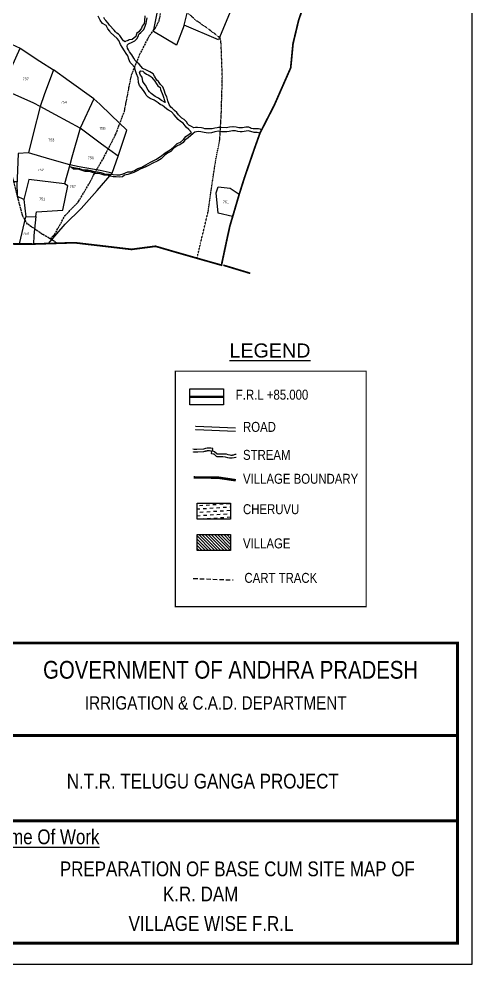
# Model space of a CAD drawing. Header units: inches. Extents: x 339104 to 349025, y 1581789 to 1595836.
# Drawn here: x 346409 to 349025, y 1581789 to 1587250 of the extents above; entities that cross this region are included whole.
import ezdxf
from ezdxf.enums import TextEntityAlignment as Align

# ---------------------------------------------------------------- set-up
doc = ezdxf.new("R2010")
doc.units = ezdxf.units.IN
doc.header["$MEASUREMENT"] = 0
for name, pattern in [('ACAD_ISO02W100', [15, 12, -3]), ('ACAD_ISO03W100', [30, 12, -18]), ('ACAD_ISO07W100', [3, 0, -3]), ('BORDER', [1.75, 0.5, -0.25, 0.5, -0.25, 0, -0.25]), ('DASHED', [0.75, 0.5, -0.25])]:
    doc.linetypes.add(name, pattern=pattern)
for name, color, linetype in [('BLOCK', 7, 'Continuous'), ('C LINE COO', 6, 'Continuous'), ('CARTTRACK', 30, 'ACAD_ISO02W100'), ('FRAME 025', 7, 'Continuous'), ('NALA', 4, 'Continuous'), ('STREAM', 4, 'Continuous'), ('SURVEY_BND', 7, 'Continuous'), ('SURVEY_NO', 7, 'Continuous'), ('TABLE', 7, 'Continuous'), ('Tank', 17, 'Continuous'), ('TITLEBLOCK', 7, 'Continuous'), ('VILLAGE_AREA', 1, 'Continuous')]:
    doc.layers.add(name, color=color, linetype=linetype)
for name, color, linetype, lineweight in [('FOOTPATH', 150, 'ACAD_ISO07W100', 30), ('ROAD', 1, 'Continuous', 25), ('VILL_BOUNDARY', 6, 'BORDER', 30)]:
    doc.layers.add(name, color=color, linetype=linetype, lineweight=lineweight)
doc.styles.add('A', font='arial.ttf')
doc.styles.add('ARIALN', font='ARIALN.TTF')
doc.styles.get("Standard").update_dxf_attribs({"font": 'arial.ttf'})

msp = doc.modelspace()

# ---------------------------------------------------------------- hatches: boundary and pattern name
at = {"layer": 'Tank'}
h = msp.add_hatch(dxfattribs=at)
h.set_pattern_fill('DASH', color=4, scale=155.195912, angle=3.5405, style=0)
h.set_pattern_definition([(3.5405362, (-3657393.895, -14686407.376), (18.164452831, 20.56047188), [19.399489047, -19.399489047])])
h.paths.add_polyline_path([(347631.4, 1584358.8), (347631.4, 1584451.5), (347437.5, 1584451.5), (347437.5, 1584358.8)])
at = {"layer": 'VILLAGE_AREA'}
h = msp.add_hatch(dxfattribs=at)
h.set_pattern_fill('ANSI31', color=256, scale=102.119787, angle=89.8223, style=0)
h.set_pattern_definition([(134.8222507, (-140657.791, -708231.702), (-9.05415779, -8.998153735), [])])
h.paths.add_polyline_path([(347437.5, 1584270.9), (347437.5, 1584178.1), (347631.4, 1584178.1), (347631.4, 1584270.9)])

# ---------------------------------------------------------------- linework, layer by layer
at = {"layer": 'BLOCK', "color": 1, "const_width": 15}
msp.add_lwpolyline([(347589.8, 1585066.6), (347395.9, 1585066.6)], dxfattribs=at)
at = {"layer": 'C LINE COO', "color": 0}
msp.add_lwpolyline([(339104, 1595835.5), (339104, 1581788.9), (349025.1, 1581788.9), (349025.1, 1595835.5), (339104, 1595835.5)], dxfattribs=at)
at = {"layer": 'CARTTRACK'}
for points in [[(346588, 1585980.4), (346614.4, 1586002.6), (346675.6, 1586114.1), (346753.6, 1586194.4), (346820.9, 1586309.1), (346840.4, 1586347.9), (346895.1, 1586441.1), (346968.5, 1586584.6), (347018, 1586716.1), (347044.5, 1586853.1), (347059.5, 1586927.3), (347106.1, 1587042.6), (347163.3, 1587153.4), (347195.6, 1587195.4), (347219.2, 1587240.1), (347252.6, 1587426.5)], [(346625.7, 1585953.7), (346609.7, 1585967.9), (346543.7, 1586006), (346459.1, 1586064.6), (346430.9, 1586109.5), (346404, 1586212.4), (346378.6, 1586317.2), (346347.9, 1586421.3), (346296, 1586569.5), (346280.6, 1586630.3), (346265.2, 1586671.5), (346275.7, 1586766.5), (346288.2, 1586816.6), (346292.1, 1586865.7), (346251.6, 1586911.2), (346220.7, 1586957.3), (346210.1, 1586983.5), (346236.6, 1587068.1), (346218.6, 1587138.7), (346214.5, 1587177.1), (346183.3, 1587197.9), (346104.8, 1587236), (346039.1, 1587261.3)]]:
    msp.add_lwpolyline(points, dxfattribs=at)
at = {"layer": 'FOOTPATH', "ltscale": 0.0001}
msp.add_lwpolyline([(347437.5, 1585867.3), (347458, 1585955.2), (347502.1, 1586138.7), (347517.5, 1586249.8), (347545.7, 1586437.7), (347568.4, 1586549.1), (347577.5, 1586702.9), (347583.5, 1586915.2), (347576.6, 1587101.1), (347572.5, 1587139), (347495, 1587197.7), (347432.5, 1587240.4), (347359.3, 1587307.5), (347314.9, 1587377.7), (347272.5, 1587435.2), (347235.7, 1587479.6), (347235.3, 1587551), (347218.1, 1587650.6)], dxfattribs=at)
at = {"layer": 'FRAME 025', "lineweight": -3}
for points, const_width in [([(347312.2, 1585214.7), (348413.7, 1585214.7), (348413.7, 1583854.5), (347312.2, 1583854.5)], 6.7), ([(346130.6, 1583644.1), (348941.8, 1583644.1), (348941.8, 1581909.8), (346130.6, 1581909.8)], 17.1)]:
    msp.add_lwpolyline(points, close=True, dxfattribs=dict(at, const_width=const_width))
for points in [[(347395.9, 1585113), (347589.8, 1585113), (347589.8, 1585020.3), (347395.9, 1585020.3)], [(347437.5, 1584451.5), (347631.4, 1584451.5), (347631.4, 1584358.8), (347437.5, 1584358.8)]]:
    msp.add_lwpolyline(points, close=True, dxfattribs=at)
at = {"layer": 'FRAME 025', "lineweight": -3, "const_width": 17.1}
for points in [[(346130.6, 1583109), (348941.8, 1583109)], [(346130.6, 1582617.4), (348941.8, 1582617.4)], [(346130.6, 1581909.8), (348941.8, 1581909.8)]]:
    msp.add_lwpolyline(points, dxfattribs=at)
at = {"layer": 'NALA'}
for points in [[(347385.3, 1586563.4), (347367.3, 1586549), (347356.4, 1586535.8), (347337.7, 1586523.4), (347327, 1586519.1), (347304, 1586504.1), (347286.3, 1586484.7), (347266.5, 1586473.6), (347252.2, 1586463.3), (347230.8, 1586442.5), (347210.3, 1586429.6), (347178.6, 1586414.4), (347157.5, 1586402.3), (347138.5, 1586392.7), (347108.5, 1586381.3), (347092.1, 1586371.7), (347072.9, 1586362.2), (347037, 1586351.7), (347018.6, 1586348.1), (347006.4, 1586338.3), (346988.6, 1586335.4), (346970.7, 1586337.8), (346954.1, 1586338.1), (346935.9, 1586341.5), (346923.2, 1586347), (346900.7, 1586347.6), (346883, 1586353.1), (346869.2, 1586356.8), (346849.7, 1586357.4), (346828.7, 1586364.2), (346814.5, 1586369.1), (346791, 1586369), (346774.9, 1586373.7), (346757, 1586380.7), (346737.8, 1586381.6), (346724.8, 1586382.4), (346714.2, 1586388.9), (346707.2, 1586394.9), (346736, 1586388.8), (346758.1, 1586386.2), (346771.8, 1586381), (346790.5, 1586377.5), (346806.6, 1586377.5), (346824, 1586374.1), (346841.9, 1586369.3), (346863, 1586367.2), (346882.2, 1586362.2), (346908.1, 1586353.3), (346932.5, 1586352.7), (346952.5, 1586351.8), (346974.8, 1586349.4), (346990.9, 1586348.9), (347010.7, 1586355), (347037, 1586366.2), (347057.3, 1586366.6), (347075.5, 1586374.6), (347095.3, 1586385.9), (347118.9, 1586393.7), (347142.3, 1586406.3), (347167.9, 1586423.4), (347184, 1586430.9), (347203, 1586438.9), (347234, 1586460.8), (347253, 1586476.6), (347282.7, 1586494.5), (347301.7, 1586510), (347322.1, 1586529.5), (347342.6, 1586538.8), (347359, 1586553), (347373.1, 1586571.3), (347391.5, 1586583.7), (347406.1, 1586593.3), (347389.8, 1586610.6), (347374, 1586625.4), (347356.7, 1586647), (347342.4, 1586657.9), (347327.9, 1586668.9), (347305.4, 1586696.6), (347290.1, 1586713.2), (347273.3, 1586723.4), (347262.7, 1586728.9), (347247.7, 1586742.1), (347238.3, 1586749.2), (347224.6, 1586755.2), (347212.7, 1586764.8), (347189.3, 1586781.1), (347167.2, 1586790.8), (347154.5, 1586797.3), (347144.2, 1586809.8), (347139.5, 1586820.1), (347127.7, 1586837), (347114.1, 1586854.7), (347106.1, 1586865.1), (347099.4, 1586882.2), (347097.7, 1586910), (347087.9, 1586933.3), (347081.5, 1586949.7), (347076.3, 1586971.2), (347061.8, 1586989.4), (347051.5, 1586999.2), (347043.5, 1587018.2), (347037, 1587035.9), (347029, 1587050.9), (347017.9, 1587065.5), (347004.4, 1587086), (346995.4, 1587101.5), (346986.1, 1587124.9), (346975.8, 1587137.4), (346956.1, 1587154), (346936.9, 1587171.7), (346933.6, 1587180.3), (346921.7, 1587193.3), (346911.9, 1587212), (346892.4, 1587224), (346877.7, 1587243.7), (346867.1, 1587265.9)], [(347136.6, 1587268.5), (347134.7, 1587239.6), (347132.6, 1587223.7), (347120.8, 1587208.4), (347116.6, 1587196.6), (347101.2, 1587175.7), (347088.6, 1587165), (347083.4, 1587148.3), (347062.8, 1587131.9), (347046.1, 1587128.9), (347040.7, 1587126.3), (347033.5, 1587124.3), (347026.8, 1587121.5), (347021.7, 1587117.4), (347012.3, 1587124.4), (347006.4, 1587131.6), (346999.3, 1587142.1), (346991.1, 1587154.7), (346984.7, 1587161.1), (346974, 1587168.6), (346967.1, 1587174.7), (346959.1, 1587185), (346932.7, 1587214.2), (346924, 1587225), (346911.5, 1587241.7), (346905.3, 1587246.3), (346899.7, 1587257.8)], [(347810.4, 1586609.5), (347801.7, 1586612.2), (347792.4, 1586616), (347782.6, 1586616), (347761.7, 1586614.4), (347750.4, 1586617.9), (347743.5, 1586621.3), (347737.3, 1586624), (347728.9, 1586624.7), (347720, 1586624.7), (347700.7, 1586619.9), (347687, 1586620.4), (347678.3, 1586620.4), (347671.4, 1586622.2), (347663.7, 1586625.1), (347646.4, 1586626.5), (347643.1, 1586626.3), (347624.4, 1586624.3), (347604.9, 1586620.6), (347577.5, 1586621.8), (347567.5, 1586622.9), (347561.3, 1586623.2), (347553.7, 1586621.4), (347539.8, 1586618.4), (347525.6, 1586615.1), (347512.9, 1586614.7), (347500.5, 1586614.7), (347491.2, 1586614.7), (347482.3, 1586615.7), (347473.5, 1586618.8), (347463, 1586621.7), (347439.5, 1586622.4), (347429.3, 1586622), (347418, 1586620.8), (347405.6, 1586628.1), (347389.6, 1586635.7), (347383.6, 1586642.4), (347376.1, 1586655.7), (347363.1, 1586669.2), (347349.8, 1586677.3), (347330.3, 1586695.2), (347320.1, 1586708.9), (347307.5, 1586720.5), (347296.5, 1586732.5), (347286.1, 1586739.4), (347277, 1586755.3), (347269.5, 1586776.6), (347263.8, 1586799.4), (347255.2, 1586812.5), (347247.3, 1586839), (347239.6, 1586857), (347226.6, 1586871.9), (347215.1, 1586888.3), (347205.8, 1586896.5), (347192.5, 1586919.3), (347183.9, 1586932.6), (347164.4, 1586944.9), (347145.4, 1586953.6), (347125, 1586964), (347102.8, 1586988), (347090.7, 1586999.3), (347080.1, 1587009.5), (347071.9, 1587023.5), (347061.1, 1587041.7), (347048.3, 1587060.7), (347042.1, 1587070.9), (347035, 1587081.5), (347033.9, 1587093.1), (347036.6, 1587100.6), (347041.5, 1587107), (347062.9, 1587115.4), (347078.9, 1587122.7), (347089.3, 1587136), (347097.4, 1587147.7), (347101.8, 1587161.9), (347112.7, 1587171.6), (347121.2, 1587180.1), (347130.8, 1587189.4), (347137.9, 1587207.3), (347143.3, 1587225.4), (347148.8, 1587257.3)], [(347800.8, 1586590.6), (347784.2, 1586593.8), (347767.2, 1586593.5), (347747.9, 1586599.2), (347740.8, 1586602.2), (347733.6, 1586602.9), (347720.8, 1586601.7), (347709.2, 1586600.6), (347698.5, 1586598.5), (347686.3, 1586598.5), (347673.2, 1586600.1), (347659.8, 1586602.8), (347642.3, 1586603.1), (347622.3, 1586600.2), (347609.8, 1586598.2), (347597, 1586597.3), (347587.5, 1586597.4), (347578.5, 1586598.3), (347560.7, 1586601.9), (347540.9, 1586597.2), (347521.8, 1586591.6), (347501, 1586589.3), (347478.1, 1586593.2), (347460, 1586597.8), (347443.9, 1586599.3), (347424.5, 1586595.5), (347414.1, 1586587.5), (347385.3, 1586563.4)]]:
    msp.add_lwpolyline(points, dxfattribs=at)
msp.add_lwpolyline([(347252.7, 1586767.1), (347232.9, 1586778.2), (347214.5, 1586791.5), (347195.1, 1586802.3), (347173, 1586818.5), (347162, 1586828.5), (347155.4, 1586838), (347139.7, 1586867.5), (347133.1, 1586876.7), (347125.4, 1586888.5), (347120.3, 1586913.3), (347111.5, 1586924.4), (347106.4, 1586933.9), (347106, 1586938), (347110.1, 1586949), (347112.3, 1586949.7), (347123.7, 1586947.8), (347131.8, 1586940.5), (347146.5, 1586931.2), (347156, 1586926.8), (347164.5, 1586920.9), (347171.1, 1586917.6), (347176.6, 1586911.7), (347184.3, 1586902.4), (347193.1, 1586891), (347203.4, 1586874.4), (347210.3, 1586864.1), (347224.3, 1586853.4), (347225.7, 1586842.4), (347240.4, 1586810.1), (347244.8, 1586793.2), (347248.4, 1586783.6), (347252.1, 1586772.9)], close=True, dxfattribs=at)
at = {"layer": 'ROAD', "color": 1}
for points in [[(347429.3, 1584897), (347430.8, 1584896.7), (347659.1, 1584887.8)], [(347429.3, 1584877.8), (347429.9, 1584877.7), (347659.1, 1584868.7)]]:
    msp.add_lwpolyline(points, dxfattribs=at)
at = {"layer": 'ROAD', "color": 1, "linetype": 'DASHED', "ltscale": 50}
msp.add_lwpolyline([(347415.3, 1584017.6), (347416.8, 1584017.3), (347645, 1584008.3)], dxfattribs=at)
at = {"layer": 'STREAM'}
for points in [[(347663.9, 1584734), (347661.2, 1584733.9), (347655.4, 1584732.5), (347647.9, 1584729.8), (347644.4, 1584728.8), (347641.2, 1584728.6), (347639.4, 1584728.3), (347634.4, 1584728.3), (347628.1, 1584729.4), (347618, 1584731.8), (347606.8, 1584734.5), (347601.6, 1584735.4), (347592.2, 1584735.8), (347584.9, 1584735.2), (347574.3, 1584735), (347552.7, 1584735.8), (347537.8, 1584749.3), (347526.3, 1584753.8), (347528.2, 1584768), (347516.7, 1584769.5), (347505.7, 1584770.7), (347503.1, 1584770.7), (347496.3, 1584770.1), (347485.5, 1584767.5), (347475.5, 1584765.1), (347436.3, 1584762.9), (347427.7, 1584763.1), (347420, 1584762.6), (347413.7, 1584763.6)], [(347662.3, 1584715.3), (347661, 1584715.1), (347652, 1584713.8), (347640.9, 1584712.5), (347631.4, 1584711.5), (347624.2, 1584712.5), (347615.1, 1584714.4), (347601.7, 1584717.7), (347586, 1584720.1), (347578.5, 1584719.8), (347572.6, 1584719.3), (347565.9, 1584719), (347554.2, 1584720.8), (347550.3, 1584721.4), (347542.6, 1584729.8), (347536.9, 1584734.5), (347530.3, 1584735.2), (347523.6, 1584737.1), (347520.4, 1584739.4), (347523.5, 1584751.4), (347517.1, 1584753), (347509.7, 1584754.8), (347505.6, 1584755.1), (347502, 1584755.2), (347496, 1584753.9), (347493.1, 1584753.4), (347489.3, 1584752.5), (347486.1, 1584751.8), (347483.8, 1584751), (347480.5, 1584750), (347474.4, 1584748.9), (347441.9, 1584747.8), (347438.7, 1584747.2), (347433.5, 1584747), (347429.9, 1584746.8), (347419.8, 1584747.7), (347417.9, 1584747.8), (347416.1, 1584748)]]:
    msp.add_lwpolyline(points, dxfattribs=at)
at = {"layer": 'SURVEY_BND'}
for points in [[(347362.5, 1587213.9), (347319.5, 1587098.9), (347186.9, 1587176.9), (347212.7, 1587311.5), (347236.4, 1587418.4), (347252.5, 1587485.8)], [(347466, 1587424.7), (347643.2, 1587327.1), (347561.8, 1587128.7), (347362.5, 1587213.9), (347418.4, 1587439.2)], [(346087.6, 1586928), (346214.5, 1587094.3), (346255.5, 1587151.1), (346365.4, 1587103.5), (346416.5, 1587081.9)], [(346532.2, 1586744.2), (346495.1, 1586763.9), (346370.5, 1586818.4), (346312.3, 1586839.1), (346366.9, 1586970.1), (346416.5, 1587081.9), (346530.4, 1587005.3), (346607.9, 1586956.3)], [(346841.6, 1586788.9), (346700.1, 1586889.7), (346607.9, 1586956.3), (346555.5, 1586811.6), (346532.2, 1586744.2)], [(346982.4, 1586456.9), (347032.8, 1586606.8), (346942.1, 1586694.4), (346876.6, 1586757), (346841.6, 1586788.9), (346763.6, 1586619)], [(346763.6, 1586619), (346620.5, 1586696.2), (346532.2, 1586744.2), (346490.4, 1586586), (346464.8, 1586476.5)], [(346947.1, 1586359.4), (346982.4, 1586456.9), (346886.7, 1586526), (346763.6, 1586619), (346714.5, 1586452.3), (346703.5, 1586406.9)], [(346703.5, 1586406.9), (346586.7, 1586439.8), (346464.8, 1586476.5), (346405.6, 1586471.9), (346399.1, 1586328.7), (346399.1, 1586308)], [(346579.6, 1585952.2), (346676.8, 1586065), (346768.9, 1586154), (346860.6, 1586259.4), (346947.1, 1586359.4), (346877.9, 1586374), (346757.1, 1586396.4), (346703.5, 1586406.9), (346671.5, 1586296.5)], [(346437.2, 1586207.5), (346401.2, 1586224), (346399.1, 1586308), (346336.3, 1586307.9), (346366.1, 1586228.7), (346348.8, 1586114.3), (346208.6, 1586124.7)], [(346506.5, 1586108), (346510.5, 1586134.9), (346661.7, 1586145.8), (346691.2, 1586286.1), (346671.5, 1586296.5), (346466.2, 1586322.7), (346437.2, 1586207.5), (346449.7, 1586105.7)], [(347642.5, 1586108.4), (347559.4, 1586128.3), (347548.1, 1586245.3), (347559.3, 1586279.7), (347628.9, 1586271.5), (347681, 1586237.3)], [(346412.7, 1585949.7), (346449.7, 1586105.7), (346506.5, 1586108), (346496, 1585997.8), (346493.4, 1585949.4)]]:
    msp.add_lwpolyline(points, dxfattribs=at)
at = {"layer": 'VILL_BOUNDARY', "color": 6, "linetype": 'ACAD_ISO03W100', "lineweight": -2, "ltscale": 3}
for points, const_width in [([(348076, 1587397.2), (348023.3, 1587240.4), (347991.5, 1587107.4), (347978.1, 1586967.6), (347882.6, 1586750.1), (347800.8, 1586590.6), (347768, 1586498.9), (347710.6, 1586331.3), (347681, 1586237.3), (347626.7, 1586052.8), (347613.4, 1585992.3), (347578.3, 1585827.2), (347319.9, 1585900.8), (347197.5, 1585936.5), (347059.3, 1585918.5), (346730.6, 1585957.1), (346493.4, 1585949.4), (346321.5, 1585950)], 10), ([(347589, 1585827.2), (347744.7, 1585780.1)], 10), ([(347417.7, 1584601), (347559.1, 1584599.6), (347661.5, 1584584.4)], 14.5)]:
    msp.add_lwpolyline(points, dxfattribs=dict(at, const_width=const_width))
at = {"layer": 'VILLAGE_AREA'}
msp.add_lwpolyline([(347437.5, 1584270.9), (347631.4, 1584270.9), (347631.4, 1584178.1), (347437.5, 1584178.1)], close=True, dxfattribs=at)

# ---------------------------------------------------------------- texts
at = {"layer": 'SURVEY_NO'}
for s, p in [('737', (346430.7, 1586895.8)), ('754', (346650.8, 1586761.7)), ('755', (346874.1, 1586609.8)), ('753', (346578.7, 1586543.2)), ('756', (346806.9, 1586439.7)), ('752', (346517.3, 1586370.6)), ('757', (346702.7, 1586273.5)), ('751', (346525.9, 1586201.9)), ('761', (347586.6, 1586185.4)), ('750', (346432.1, 1586002.7))]:
    msp.add_text(s, height=15, dxfattribs=at).set_placement(p)
at = {"layer": 'TABLE', "extrusion": (0.000201441, 0.004807, 0.999988), "style": 'A'}
msp.add_text('%%ULEGEND', height=81.41, rotation=359.9999, dxfattribs=at).set_placement((347858.3, 1585315.7, 7690.5), align=Align.MIDDLE)
at = {"layer": 'TITLEBLOCK', "extrusion": (0.000201441, 0.004807, 0.999988), "style": 'ARIALN'}
for s, height, p in [('F.R.L +85.000', 57.393, (347661.1, 1585031.5, 7689.1)), ('ROAD', 57.39, (347702.7, 1584845.6, 7688.2)), ('STREAM', 57.39, (347702.7, 1584683.8, 7687.4)), ('VILLAGE BOUNDARY', 57.393, (347702.7, 1584545.8, 7686.8)), ('CHERUVU', 57.39, (347702.7, 1584370.1, 7685.9)), ('VILLAGE', 57.39, (347702.7, 1584172.3, 7685)), ('CART TRACK', 57.39, (347711.1, 1583973.2, 7684)), ('GOVERNMENT OF ANDHRA PRADESH ', 102.462, (346548.6, 1583419.6, 7667.7)), ('IRRIGATION & C.A.D. DEPARTMENT', 76.846, (346789.9, 1583241, 7667.6)), ('N.T.R. TELUGU GANGA PROJECT', 85.385, (346685.3, 1582784.8, 7668.2)), ('%%UName Of Work', 85.385, (346227.4, 1582463.1, 7666.6)), ('PREPARATION OF BASE CUM SITE MAP OF ', 85.385, (346645.5, 1582277.8, 7665.8)), ('K.R. DAM', 85.38, (347240.8, 1582132.7, 7665.2)), ('VILLAGE WISE F.R.L', 85.385, (347042.4, 1581962.1, 7664.3))]:
    msp.add_text(s, height=height, rotation=359.9999, dxfattribs=at).set_placement(p)

doc.saveas('drawing.dxf')
